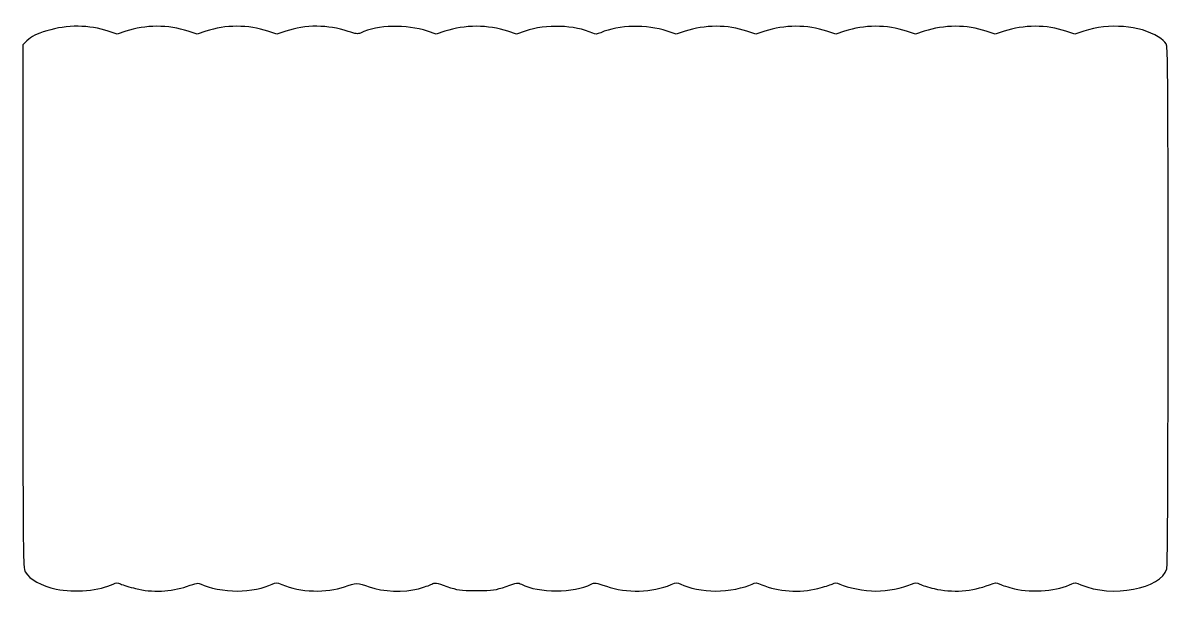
# Model space of a CAD drawing. Header units: centimetres. Extents: x -13.2 to 11.2, y -11.3 to 0.9.
import ezdxf

# ---------------------------------------------------------------- set-up
doc = ezdxf.new("R2010")
doc.units = ezdxf.units.CM
doc.header["$MEASUREMENT"] = 0
doc.layers.add('Layer 1', color=7, linetype='Continuous')

msp = doc.modelspace()

# ---------------------------------------------------------------- linework, layer by layer
at = {"layer": 'Layer 1'}
msp.add_open_spline([(-12.44523, -11.10398), (-12.76843, -11.03458), (-13.002, -10.90529), (-13.10281, -10.73996), (-13.10281, -10.73996), (-13.15217, -10.65902), (-13.15338, -10.52423), (-13.15347, -5.09936), (-13.15347, -5.09936), (-13.15347, -5.09936), (-13.15357, 0.45831), (-13.15357, 0.45831), (-13.15357, 0.45831), (-13.15357, 0.45831), (-13.06758, 0.53991), (-13.06758, 0.53991), (-13.06758, 0.53991), (-12.96158, 0.64051), (-12.87392, 0.68521), (-12.64362, 0.75613), (-12.64362, 0.75613), (-12.21994, 0.88659), (-11.73843, 0.88277), (-11.34159, 0.7458), (-11.34159, 0.7458), (-11.34159, 0.7458), (-11.1551, 0.68143), (-11.1551, 0.68143), (-11.1551, 0.68143), (-11.1551, 0.68143), (-10.97033, 0.74394), (-10.97033, 0.74394), (-10.97033, 0.74394), (-10.5512, 0.88573), (-10.06271, 0.88661), (-9.64485, 0.74634), (-9.64485, 0.74634), (-9.64485, 0.74634), (-9.45665, 0.68316), (-9.45665, 0.68316), (-9.45665, 0.68316), (-9.45665, 0.68316), (-9.26636, 0.74754), (-9.26636, 0.74754), (-9.26636, 0.74754), (-8.85542, 0.88657), (-8.36793, 0.88613), (-7.95152, 0.74634), (-7.95152, 0.74634), (-7.95152, 0.74634), (-7.76331, 0.68316), (-7.76331, 0.68316), (-7.76331, 0.68316), (-7.76331, 0.68316), (-7.57302, 0.74754), (-7.57302, 0.74754), (-7.57302, 0.74754), (-7.15864, 0.88774), (-6.67472, 0.88617), (-6.24896, 0.74324), (-6.24896, 0.74324), (-6.08445, 0.68802), (-6.04033, 0.68214), (-5.98437, 0.70799), (-5.98437, 0.70799), (-5.60883, 0.88148), (-5.0152, 0.89752), (-4.56485, 0.74634), (-4.56485, 0.74634), (-4.56485, 0.74634), (-4.37665, 0.68316), (-4.37665, 0.68316), (-4.37665, 0.68316), (-4.37665, 0.68316), (-4.19202, 0.74563), (-4.19202, 0.74563), (-4.19202, 0.74563), (-3.77892, 0.88539), (-3.26824, 0.88549), (-2.85466, 0.7459), (-2.85466, 0.7459), (-2.85466, 0.7459), (-2.67607, 0.68561), (-2.67607, 0.68561), (-2.67607, 0.68561), (-2.67607, 0.68561), (-2.4882, 0.74917), (-2.4882, 0.74917), (-2.4882, 0.74917), (-2.04542, 0.89898), (-1.43457, 0.88038), (-1.05575, 0.70556), (-1.05575, 0.70556), (-0.99512, 0.67758), (-0.96695, 0.67911), (-0.88377, 0.71492), (-0.88377, 0.71492), (-0.49616, 0.8818), (0.09011, 0.89554), (0.52635, 0.74795), (0.52635, 0.74795), (0.52635, 0.74795), (0.71784, 0.68316), (0.71784, 0.68316), (0.71784, 0.68316), (0.71784, 0.68316), (0.90604, 0.74634), (0.90604, 0.74634), (0.90604, 0.74634), (1.31753, 0.88447), (1.81435, 0.88508), (2.21968, 0.74795), (2.21968, 0.74795), (2.21968, 0.74795), (2.41117, 0.68316), (2.41117, 0.68316), (2.41117, 0.68316), (2.41117, 0.68316), (2.59937, 0.74634), (2.59937, 0.74634), (2.59937, 0.74634), (3.01087, 0.88447), (3.50768, 0.88508), (3.91301, 0.74795), (3.91301, 0.74795), (3.91301, 0.74795), (4.1045, 0.68316), (4.1045, 0.68316), (4.1045, 0.68316), (4.1045, 0.68316), (4.29271, 0.74634), (4.29271, 0.74634), (4.29271, 0.74634), (4.7042, 0.88447), (5.20101, 0.88508), (5.60635, 0.74795), (5.60635, 0.74795), (5.60635, 0.74795), (5.79784, 0.68316), (5.79784, 0.68316), (5.79784, 0.68316), (5.79784, 0.68316), (5.98604, 0.74634), (5.98604, 0.74634), (5.98604, 0.74634), (6.39753, 0.88447), (6.89435, 0.88508), (7.29968, 0.74795), (7.29968, 0.74795), (7.29968, 0.74795), (7.49117, 0.68316), (7.49117, 0.68316), (7.49117, 0.68316), (7.49117, 0.68316), (7.67937, 0.74634), (7.67937, 0.74634), (7.67937, 0.74634), (8.09087, 0.88447), (8.58768, 0.88508), (8.99301, 0.74795), (8.99301, 0.74795), (8.99301, 0.74795), (9.1845, 0.68316), (9.1845, 0.68316), (9.1845, 0.68316), (9.1845, 0.68316), (9.37271, 0.74634), (9.37271, 0.74634), (9.37271, 0.74634), (9.89959, 0.92321), (10.56564, 0.87169), (10.95445, 0.62399), (10.95445, 0.62399), (11.0224, 0.5807), (11.09689, 0.51646), (11.11998, 0.48122), (11.11998, 0.48122), (11.15797, 0.42323), (11.16194, -0.10467), (11.16176, -5.08026), (11.16176, -5.08026), (11.16164, -8.62267), (11.15226, -10.61101), (11.1354, -10.67144), (11.1354, -10.67144), (11.01574, -11.10031), (9.9694, -11.29556), (9.31027, -11.01201), (9.31027, -11.01201), (9.20209, -10.96547), (9.17245, -10.96202), (9.12032, -10.98992), (9.12032, -10.98992), (8.84244, -11.13864), (8.28035, -11.18792), (7.89999, -11.09691), (7.89999, -11.09691), (7.7723, -11.06636), (7.63123, -11.02244), (7.58651, -10.99932), (7.58651, -10.99932), (7.51057, -10.96004), (7.4962, -10.96086), (7.36889, -11.01174), (7.36889, -11.01174), (7.00981, -11.15523), (6.57617, -11.18542), (6.19308, -11.09358), (6.19308, -11.09358), (6.07248, -11.06466), (5.93698, -11.02197), (5.89198, -10.99869), (5.89198, -10.99869), (5.81699, -10.95992), (5.80215, -10.95992), (5.71439, -10.9987), (5.71439, -10.9987), (5.51998, -11.08459), (5.20334, -11.14652), (4.95954, -11.14633), (4.95954, -11.14633), (4.71273, -11.14614), (4.35509, -11.07763), (4.18865, -10.99865), (4.18865, -10.99865), (4.11227, -10.9624), (4.09305, -10.96208), (4.02686, -10.99592), (4.02686, -10.99592), (3.98554, -11.01704), (3.85125, -11.05956), (3.72842, -11.09042), (3.72842, -11.09042), (3.33996, -11.188), (2.87484, -11.15737), (2.53677, -11.01194), (2.53677, -11.01194), (2.41773, -10.96073), (2.40405, -10.95989), (2.32828, -10.99907), (2.32828, -10.99907), (2.17503, -11.07832), (1.81884, -11.14614), (1.55488, -11.14633), (1.55488, -11.14633), (1.29214, -11.14652), (0.97796, -11.08453), (0.81525, -11.00039), (0.81525, -11.00039), (0.73656, -10.95969), (0.72434, -10.96023), (0.60866, -11.00941), (0.60866, -11.00941), (0.21312, -11.17757), (-0.33896, -11.19151), (-0.76386, -11.04406), (-0.76386, -11.04406), (-0.99718, -10.96309), (-1.01162, -10.9612), (-1.08952, -11.00149), (-1.08952, -11.00149), (-1.4527, -11.1893), (-2.20509, -11.18982), (-2.56731, -11.00251), (-2.56731, -11.00251), (-2.64268, -10.96354), (-2.65969, -10.96586), (-2.89296, -11.04706), (-2.89296, -11.04706), (-3.12663, -11.12839), (-3.15851, -11.13273), (-3.52274, -11.13273), (-3.52274, -11.13273), (-3.88696, -11.13273), (-3.91884, -11.12839), (-4.15251, -11.04706), (-4.15251, -11.04706), (-4.38127, -10.96743), (-4.40397, -10.96414), (-4.47416, -11.00044), (-4.47416, -11.00044), (-4.5157, -11.02192), (-4.64241, -11.06493), (-4.75575, -11.09603), (-4.75575, -11.09603), (-5.05423, -11.17791), (-5.51477, -11.16002), (-5.79815, -11.05552), (-5.79815, -11.05552), (-6.0442, -10.96479), (-6.08107, -10.96477), (-6.32732, -11.05527), (-6.32732, -11.05527), (-6.69724, -11.19122), (-7.27334, -11.17131), (-7.65413, -11.00941), (-7.65413, -11.00941), (-7.76981, -10.96023), (-7.78203, -10.95969), (-7.86072, -11.00039), (-7.86072, -11.00039), (-8.02344, -11.08453), (-8.33762, -11.14652), (-8.60036, -11.14633), (-8.60036, -11.14633), (-8.85947, -11.14614), (-9.21995, -11.07861), (-9.36659, -11.00278), (-9.36659, -11.00278), (-9.4346, -10.96761), (-9.45939, -10.97113), (-9.67647, -11.04685), (-9.67647, -11.04685), (-10.00675, -11.16204), (-10.41555, -11.17967), (-10.75935, -11.09354), (-10.75935, -11.09354), (-10.88914, -11.06102), (-11.03254, -11.01667), (-11.07802, -10.99499), (-11.07802, -10.99499), (-11.15161, -10.95989), (-11.16938, -10.96004), (-11.23958, -10.99635), (-11.23958, -10.99635), (-11.50801, -11.13516), (-12.06743, -11.1851), (-12.44523, -11.10398)], degree=3, knots=[0, 0, 0, 0, 0.01204819, 0.01204819, 0.01204819, 0.01204819, 0.02409639, 0.02409639, 0.02409639, 0.02409639, 0.03614458, 0.03614458, 0.03614458, 0.03614458, 0.04819277, 0.04819277, 0.04819277, 0.04819277, 0.06024096, 0.06024096, 0.06024096, 0.06024096, 0.07228916, 0.07228916, 0.07228916, 0.07228916, 0.08433735, 0.08433735, 0.08433735, 0.08433735, 0.09638554, 0.09638554, 0.09638554, 0.09638554, 0.10843373, 0.10843373, 0.10843373, 0.10843373, 0.12048193, 0.12048193, 0.12048193, 0.12048193, 0.13253012, 0.13253012, 0.13253012, 0.13253012, 0.14457831, 0.14457831, 0.14457831, 0.14457831, 0.15662651, 0.15662651, 0.15662651, 0.15662651, 0.1686747, 0.1686747, 0.1686747, 0.1686747, 0.18072289, 0.18072289, 0.18072289, 0.18072289, 0.19277108, 0.19277108, 0.19277108, 0.19277108, 0.20481928, 0.20481928, 0.20481928, 0.20481928, 0.21686747, 0.21686747, 0.21686747, 0.21686747, 0.22891566, 0.22891566, 0.22891566, 0.22891566, 0.24096386, 0.24096386, 0.24096386, 0.24096386, 0.25301205, 0.25301205, 0.25301205, 0.25301205, 0.26506024, 0.26506024, 0.26506024, 0.26506024, 0.27710843, 0.27710843, 0.27710843, 0.27710843, 0.28915663, 0.28915663, 0.28915663, 0.28915663, 0.30120482, 0.30120482, 0.30120482, 0.30120482, 0.31325301, 0.31325301, 0.31325301, 0.31325301, 0.3253012, 0.3253012, 0.3253012, 0.3253012, 0.3373494, 0.3373494, 0.3373494, 0.3373494, 0.34939759, 0.34939759, 0.34939759, 0.34939759, 0.36144578, 0.36144578, 0.36144578, 0.36144578, 0.37349398, 0.37349398, 0.37349398, 0.37349398, 0.38554217, 0.38554217, 0.38554217, 0.38554217, 0.39759036, 0.39759036, 0.39759036, 0.39759036, 0.40963855, 0.40963855, 0.40963855, 0.40963855, 0.42168675, 0.42168675, 0.42168675, 0.42168675, 0.43373494, 0.43373494, 0.43373494, 0.43373494, 0.44578313, 0.44578313, 0.44578313, 0.44578313, 0.45783133, 0.45783133, 0.45783133, 0.45783133, 0.46987952, 0.46987952, 0.46987952, 0.46987952, 0.48192771, 0.48192771, 0.48192771, 0.48192771, 0.4939759, 0.4939759, 0.4939759, 0.4939759, 0.5060241, 0.5060241, 0.5060241, 0.5060241, 0.51807229, 0.51807229, 0.51807229, 0.51807229, 0.53012048, 0.53012048, 0.53012048, 0.53012048, 0.54216867, 0.54216867, 0.54216867, 0.54216867, 0.55421687, 0.55421687, 0.55421687, 0.55421687, 0.56626506, 0.56626506, 0.56626506, 0.56626506, 0.57831325, 0.57831325, 0.57831325, 0.57831325, 0.59036145, 0.59036145, 0.59036145, 0.59036145, 0.60240964, 0.60240964, 0.60240964, 0.60240964, 0.61445783, 0.61445783, 0.61445783, 0.61445783, 0.62650602, 0.62650602, 0.62650602, 0.62650602, 0.63855422, 0.63855422, 0.63855422, 0.63855422, 0.65060241, 0.65060241, 0.65060241, 0.65060241, 0.6626506, 0.6626506, 0.6626506, 0.6626506, 0.6746988, 0.6746988, 0.6746988, 0.6746988, 0.68674699, 0.68674699, 0.68674699, 0.68674699, 0.69879518, 0.69879518, 0.69879518, 0.69879518, 0.71084337, 0.71084337, 0.71084337, 0.71084337, 0.72289157, 0.72289157, 0.72289157, 0.72289157, 0.73493976, 0.73493976, 0.73493976, 0.73493976, 0.74698795, 0.74698795, 0.74698795, 0.74698795, 0.75903614, 0.75903614, 0.75903614, 0.75903614, 0.77108434, 0.77108434, 0.77108434, 0.77108434, 0.78313253, 0.78313253, 0.78313253, 0.78313253, 0.79518072, 0.79518072, 0.79518072, 0.79518072, 0.80722892, 0.80722892, 0.80722892, 0.80722892, 0.81927711, 0.81927711, 0.81927711, 0.81927711, 0.8313253, 0.8313253, 0.8313253, 0.8313253, 0.84337349, 0.84337349, 0.84337349, 0.84337349, 0.85542169, 0.85542169, 0.85542169, 0.85542169, 0.86746988, 0.86746988, 0.86746988, 0.86746988, 0.87951807, 0.87951807, 0.87951807, 0.87951807, 0.89156627, 0.89156627, 0.89156627, 0.89156627, 0.90361446, 0.90361446, 0.90361446, 0.90361446, 0.91566265, 0.91566265, 0.91566265, 0.91566265, 0.92771084, 0.92771084, 0.92771084, 0.92771084, 0.93975904, 0.93975904, 0.93975904, 0.93975904, 0.95180723, 0.95180723, 0.95180723, 0.95180723, 0.96385542, 0.96385542, 0.96385542, 0.96385542, 0.97590361, 0.97590361, 0.97590361, 0.97590361, 1, 1, 1, 1], dxfattribs=at)

doc.saveas('drawing.dxf')
